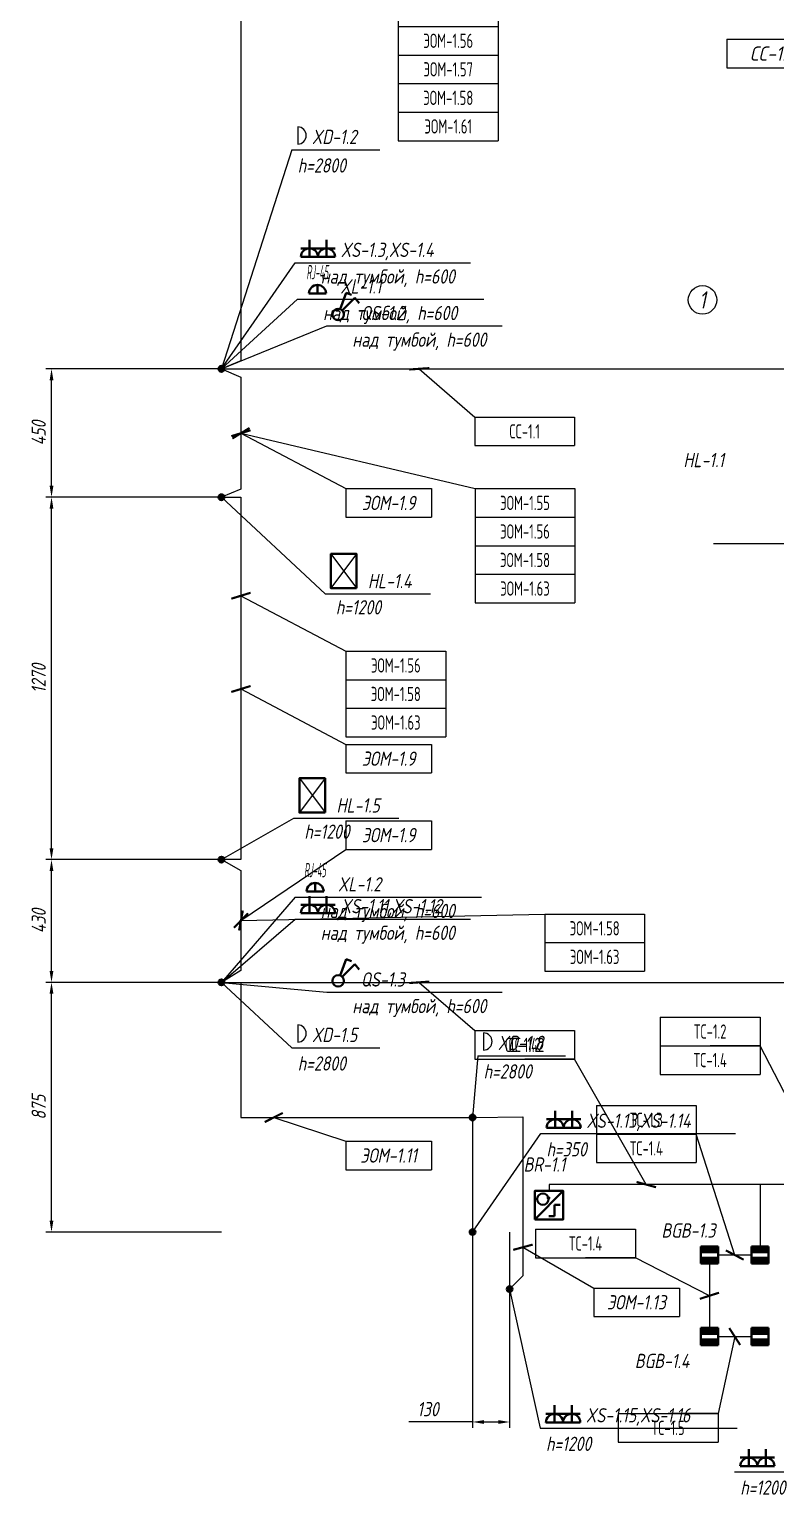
# Model space of a CAD drawing. Header units: millimetres. Extents: x -8189 to 16488, y -6763 to 17206.
# Drawn here: x 3778 to 6394, y 1820 to 6955 of the extents above; entities that cross this region are included whole.
import ezdxf
from ezdxf.enums import TextEntityAlignment as Align

# ---------------------------------------------------------------- set-up
doc = ezdxf.new("R2010")
doc.units = ezdxf.units.MM
for name, color, linetype in [('01 Экспликация', 7, 'Continuous'), ('02 Розетки', 7, 'Continuous'), ('04 Освещение', 7, 'Continuous'), ('05 Слаботочка', 7, 'Continuous'), ('06 Авт-ка климата', 7, 'Continuous'), ('07 Авт-ка общая', 7, 'Continuous'), ('08 Пож. и техн. сигн.', 7, 'Continuous'), ('10 Привязка', 7, 'Continuous'), ('12 Трассы и коробки 220', 7, 'Continuous')]:
    doc.layers.add(name, color=color, linetype=linetype)
doc.layers.add('11 Привязка размеры', color=7, linetype='Continuous', plot=False)
doc.styles.add('GOST typeA', font='GOST_A.TTF')
doc.styles.get("Standard").update_dxf_attribs({"font": 'arial.ttf'})
doc.styles.add('ГОСТ-ISOCPEUR', font='isocpeui.ttf', dxfattribs={"width": 0.8})
doc.linetypes.add('220V_LINE', pattern='A,0.2,-0.05,["~220V",Standard,S=0.1,R=0,X=0,Y=-0.05],-0.4,0.1', length=0.75)
doc.dimstyles.new('ISO-25', dxfattribs={"dimtxt": 2.5, "dimasz": 2.5, "dimexe": 1.25, "dimexo": 0.625, "dimtad": 1, "dimtxsty": 'Standard', "dimcen": 2.5, "dimadec": 0, "dimazin": 0, "dimtfac": 1, "dimtmove": 0, "dimatfit": 3, "dimfxl": 1, "dimarcsym": 0})

# ---------------------------------------------------------------- blocks, each defined once
blk = doc.blocks.new('розетка скрытая трехполюсная')
at = {"color": 0, "lineweight": -2}
for p, q in [((0, 0), (0, 3)), ((-1.5, 1.5), (1.5, 1.5)), ((-1.5, 0), (1.5, 0))]:
    blk.add_line(p, q, dxfattribs=at)
blk.add_arc((0, 0), 1.5, 0, 180, dxfattribs=at)
blk = doc.blocks.new('*D67')
at = {"layer": '11 Привязка размеры', "color": 0, "lineweight": -2}
for p, q in [((5331.2, 2740.1), (5331.2, 2054.4)), ((5461.2, 2740.1), (5461.2, 2054.4)), ((5331.2, 2074.4), (5107.4, 2074.4)), ((5371.2, 2074.4), (5421.2, 2074.4))]:
    blk.add_line(p, q, dxfattribs=at)
at = {"layer": '11 Привязка размеры', "color": 0}
for points in [[(5371.2, 2081), (5371.2, 2067.7), (5331.2, 2074.4)], [(5421.2, 2067.7), (5421.2, 2081), (5461.2, 2074.4)]]:
    blk.add_solid(points, dxfattribs=at)
at = {"layer": 'Defpoints', "color": 0}
for p in [(5331.2, 2740.1), (5461.2, 2740.1), (5461.2, 2074.4)]:
    blk.add_point(p, dxfattribs=at)
at = {"layer": '11 Привязка размеры', "color": 0, "insert": (5175, 2119.4), "char_height": 50, "attachment_point": 5, "style": 'ГОСТ-ISOCPEUR'}
blk.add_mtext('130', dxfattribs=at)
blk = doc.blocks.new('*D68')
at = {"layer": '11 Привязка размеры', "color": 0, "lineweight": -2}
for p, q in [((4451.2, 3615.1), (3835.8, 3615.1)), ((3855.8, 2780.1), (3855.8, 3575.1)), ((4451.2, 2740.1), (3835.8, 2740.1))]:
    blk.add_line(p, q, dxfattribs=at)
at = {"layer": '11 Привязка размеры', "color": 0}
for points in [[(3862.4, 3575.1), (3849.1, 3575.1), (3855.8, 3615.1)], [(3849.1, 2780.1), (3862.4, 2780.1), (3855.8, 2740.1)]]:
    blk.add_solid(points, dxfattribs=at)
at = {"layer": 'Defpoints', "color": 0}
for p in [(3855.8, 3615.1), (4451.2, 3615.1), (4451.2, 2740.1)]:
    blk.add_point(p, dxfattribs=at)
at = {"layer": '11 Привязка размеры', "color": 0, "insert": (3810.8, 3177.6), "char_height": 50, "attachment_point": 5, "rotation": 90, "style": 'ГОСТ-ISOCPEUR'}
blk.add_mtext('875', dxfattribs=at)
blk = doc.blocks.new('*D69')
at = {"layer": '11 Привязка размеры', "color": 0, "lineweight": -2}
for p, q in [((4451.2, 5765.1), (3835.8, 5765.1)), ((3855.8, 5355.1), (3855.8, 5725.1)), ((4451.2, 5315.1), (3835.8, 5315.1))]:
    blk.add_line(p, q, dxfattribs=at)
at = {"layer": '11 Привязка размеры', "color": 0}
for points in [[(3862.4, 5725.1), (3849.1, 5725.1), (3855.8, 5765.1)], [(3849.1, 5355.1), (3862.4, 5355.1), (3855.8, 5315.1)]]:
    blk.add_solid(points, dxfattribs=at)
at = {"layer": 'Defpoints', "color": 0}
for p in [(3855.8, 5765.1), (4451.2, 5765.1), (4451.2, 5315.1)]:
    blk.add_point(p, dxfattribs=at)
at = {"layer": '11 Привязка размеры', "color": 0, "insert": (3810.8, 5540.1), "char_height": 50, "attachment_point": 5, "rotation": 90, "style": 'ГОСТ-ISOCPEUR'}
blk.add_mtext('450', dxfattribs=at)
blk = doc.blocks.new('энкодер')
at = {"color": 0, "lineweight": -2}
for p, q in [((0, 0), (5, 5)), ((2.43, 3.56), (2.2, 3.9)), ((2.43, 3.56), (2.66, 3.9)), ((2.48, 0.56), (3.48, 0.56)), ((3.48, 0.56), (3.48, 2.56)), ((3.48, 2.56), (4.48, 2.56))]:
    blk.add_line(p, q, dxfattribs=at)
blk.add_lwpolyline([(0, 0), (0, 5), (5, 5), (5, 0)], close=True, dxfattribs=at)
blk.add_circle((1.43, 3.56), 1, dxfattribs=at)
blk = doc.blocks.new('геркон')
at = {"lineweight": -2}
for points in [[(3, 2), (3, 3), (0, 3), (0, 2)], [(3, 0), (3, 1), (0, 1), (0, 0)]]:
    blk.add_hatch(color=0, dxfattribs=at).paths.add_polyline_path(points)
at = {"color": 0, "lineweight": -2}
for p, q in [((0, 0), (0, 3)), ((0, 3), (3, 3)), ((3, 3), (3, 0)), ((0, 2), (3, 2)), ((0, 1), (3, 1)), ((3, 0), (0, 0))]:
    blk.add_line(p, q, dxfattribs=at)
blk = doc.blocks.new('*D149')
at = {"layer": '11 Привязка размеры', "color": 0, "lineweight": -2}
for p, q in [((4451.2, 4045.1), (3835.8, 4045.1)), ((3855.8, 3655.1), (3855.8, 4005.1)), ((4451.2, 3615.1), (3835.8, 3615.1))]:
    blk.add_line(p, q, dxfattribs=at)
at = {"layer": '11 Привязка размеры', "color": 0}
for points in [[(3862.4, 4005.1), (3849.1, 4005.1), (3855.8, 4045.1)], [(3849.1, 3655.1), (3862.4, 3655.1), (3855.8, 3615.1)]]:
    blk.add_solid(points, dxfattribs=at)
at = {"layer": 'Defpoints', "color": 0}
for p in [(3855.8, 4045.1), (4451.2, 4045.1), (4451.2, 3615.1)]:
    blk.add_point(p, dxfattribs=at)
at = {"layer": '11 Привязка размеры', "color": 0, "insert": (3810.8, 3830.1), "char_height": 50, "attachment_point": 5, "rotation": 90, "style": 'ГОСТ-ISOCPEUR'}
blk.add_mtext('430', dxfattribs=at)
blk = doc.blocks.new('*D150')
at = {"layer": '11 Привязка размеры', "color": 0, "lineweight": -2}
for p, q in [((4451.2, 5315.1), (3835.8, 5315.1)), ((3855.8, 4085.1), (3855.8, 5275.1)), ((4451.2, 4045.1), (3835.8, 4045.1))]:
    blk.add_line(p, q, dxfattribs=at)
at = {"layer": '11 Привязка размеры', "color": 0}
for points in [[(3862.4, 5275.1), (3849.1, 5275.1), (3855.8, 5315.1)], [(3849.1, 4085.1), (3862.4, 4085.1), (3855.8, 4045.1)]]:
    blk.add_solid(points, dxfattribs=at)
at = {"layer": 'Defpoints', "color": 0}
for p in [(3855.8, 5315.1), (4451.2, 5315.1), (4451.2, 4045.1)]:
    blk.add_point(p, dxfattribs=at)
at = {"layer": '11 Привязка размеры', "color": 0, "insert": (3810.8, 4680.1), "char_height": 50, "attachment_point": 5, "rotation": 90, "style": 'ГОСТ-ISOCPEUR'}
blk.add_mtext('1270', dxfattribs=at)
blk = doc.blocks.new('розетка RJ-45')
at = {"color": 0, "lineweight": -2}
for p, q in [((-1.5, 0), (1.5, 0)), ((0, 0), (0, 1.5))]:
    blk.add_line(p, q, dxfattribs=at)
blk.add_arc((0, 0), 1.5, 0, 180, dxfattribs=at)
at = {"color": 0, "lineweight": -2, "style": 'ГОСТ-ISOCPEUR', "width": 0.4}
blk.add_text('RJ-45', height=2.5, dxfattribs=at).set_placement((0, 2.5), align=Align.CENTER)
blk = doc.blocks.new('коробка коммутационная')
at = {"color": 0}
blk.add_line((0, 3), (0, 0), dxfattribs=at)
blk.add_arc((0, 1.5), 1.5, 270, 90, dxfattribs=at)
blk = doc.blocks.new('кнопка 2')
at = {"color": 0, "lineweight": -2}
for p, q in [((0.35, 0.94), (1.39, 3.78)), ((0.71, 0.71), (2.93, 2.93)), ((1.39, 3.78), (2.34, 3.45)), ((2.93, 2.93), (3.66, 2))]:
    blk.add_line(p, q, dxfattribs=at)
blk.add_circle((0, 0), 1, dxfattribs=at)
blk = doc.blocks.new('*T198')
at = {"layer": '02 Розетки', "color": 0, "lineweight": -2}
for p, q in [((0, 0), (300, 0)), ((0, 0), (0, -100)), ((300, 0), (300, -100)), ((0, -100), (300, -100))]:
    blk.add_line(p, q, dxfattribs=at)
at = {"layer": '02 Розетки', "color": 0, "insert": (150, -50), "char_height": 50, "width": 280, "attachment_point": 5, "style": 'ГОСТ-ISOCPEUR'}
blk.add_mtext('{ЭОМ-1.9}', dxfattribs=at)
blk = doc.blocks.new('*T199')
at = {"layer": '02 Розетки', "color": 0, "lineweight": -2}
for p, q in [((0, 0), (300, 0)), ((0, 0), (0, -100)), ((300, 0), (300, -100)), ((0, -100), (300, -100))]:
    blk.add_line(p, q, dxfattribs=at)
at = {"layer": '02 Розетки', "color": 0, "insert": (150, -50), "char_height": 50, "width": 280, "attachment_point": 5, "style": 'ГОСТ-ISOCPEUR'}
blk.add_mtext('{ЭОМ-1.9}', dxfattribs=at)
blk = doc.blocks.new('*T200')
at = {"layer": '02 Розетки', "color": 0, "lineweight": -2}
for p, q in [((0, 0), (300, 0)), ((0, 0), (0, -100)), ((300, 0), (300, -100)), ((0, -100), (300, -100))]:
    blk.add_line(p, q, dxfattribs=at)
at = {"layer": '02 Розетки', "color": 0, "insert": (150, -50), "char_height": 50, "width": 280, "attachment_point": 5, "style": 'ГОСТ-ISOCPEUR'}
blk.add_mtext('{ЭОМ-1.9}', dxfattribs=at)
blk = doc.blocks.new('*T201')
at = {"layer": '02 Розетки', "color": 0, "lineweight": -2}
for p, q in [((0, 0), (300, 0)), ((0, 0), (0, -100)), ((300, 0), (300, -100)), ((0, -100), (300, -100))]:
    blk.add_line(p, q, dxfattribs=at)
at = {"layer": '02 Розетки', "color": 0, "insert": (150, -50), "char_height": 50, "width": 280, "attachment_point": 5, "style": 'ГОСТ-ISOCPEUR'}
blk.add_mtext('{ЭОМ-1.11}', dxfattribs=at)
blk = doc.blocks.new('*T232')
at = {"layer": '02 Розетки', "color": 0, "lineweight": -2}
for p, q in [((0, 0), (300, 0)), ((0, 0), (0, -100)), ((300, 0), (300, -100)), ((0, -100), (300, -100))]:
    blk.add_line(p, q, dxfattribs=at)
at = {"layer": '02 Розетки', "color": 0, "insert": (150, -50), "char_height": 50, "width": 280, "attachment_point": 5, "style": 'ГОСТ-ISOCPEUR'}
blk.add_mtext('{ЭОМ-1.13}', dxfattribs=at)
blk = doc.blocks.new('*T387')
at = {"layer": '04 Освещение', "color": 0, "lineweight": -2}
for p, q in [((0, 0), (350, 0)), ((0, 0), (0, -500)), ((350, 0), (350, -500)), ((0, -100), (350, -100)), ((0, -200), (350, -200)), ((0, -300), (350, -300)), ((0, -400), (350, -400)), ((0, -500), (350, -500))]:
    blk.add_line(p, q, dxfattribs=at)
at = {"layer": '04 Освещение', "color": 0, "char_height": 50, "width": 330, "attachment_point": 5, "style": 'GOST typeA'}
for s, insert in [('{\\W0.8;ЭОМ-1.55}', (175, -50)), ('{\\W0.8;ЭОМ-1.56}', (175, -150)), ('{\\W0.8;ЭОМ-1.57}', (175, -250)), ('{\\W0.8;ЭОМ-1.58}', (175, -350)), ('{\\W0.8;ЭОМ-1.61}', (175, -450))]:
    blk.add_mtext(s, dxfattribs=dict(at, insert=insert))
blk = doc.blocks.new('*T388')
at = {"layer": '04 Освещение', "color": 0, "lineweight": -2}
for p, q in [((0, 0), (350, 0)), ((0, 0), (0, -400)), ((350, 0), (350, -400)), ((0, -100), (350, -100)), ((0, -200), (350, -200)), ((0, -300), (350, -300)), ((0, -400), (350, -400))]:
    blk.add_line(p, q, dxfattribs=at)
at = {"layer": '04 Освещение', "color": 0, "char_height": 50, "width": 330, "attachment_point": 5, "style": 'GOST typeA'}
for s, insert in [('{\\W0.8;ЭОМ-1.55}', (175, -50)), ('{\\W0.8;ЭОМ-1.56}', (175, -150)), ('{\\W0.8;ЭОМ-1.58}', (175, -250)), ('{\\W0.8;ЭОМ-1.63}', (175, -350))]:
    blk.add_mtext(s, dxfattribs=dict(at, insert=insert))
blk = doc.blocks.new('*T389')
at = {"layer": '04 Освещение', "color": 0, "lineweight": -2}
for p, q in [((0, 0), (350, 0)), ((0, 0), (0, -300)), ((350, 0), (350, -300)), ((0, -100), (350, -100)), ((0, -200), (350, -200)), ((0, -300), (350, -300))]:
    blk.add_line(p, q, dxfattribs=at)
at = {"layer": '04 Освещение', "color": 0, "char_height": 50, "width": 330, "attachment_point": 5, "style": 'GOST typeA'}
for s, insert in [('{\\W0.8;ЭОМ-1.56}', (175, -50)), ('{\\W0.8;ЭОМ-1.58}', (175, -150)), ('{\\W0.8;ЭОМ-1.63}', (175, -250))]:
    blk.add_mtext(s, dxfattribs=dict(at, insert=insert))
blk = doc.blocks.new('*T390')
at = {"layer": '04 Освещение', "color": 0, "lineweight": -2}
for p, q in [((0, 0), (350, 0)), ((0, 0), (0, -200)), ((350, 0), (350, -200)), ((0, -100), (350, -100)), ((0, -200), (350, -200))]:
    blk.add_line(p, q, dxfattribs=at)
at = {"layer": '04 Освещение', "color": 0, "char_height": 50, "width": 330, "attachment_point": 5, "style": 'GOST typeA'}
for s, insert in [('{\\W0.8;ЭОМ-1.58}', (175, -50)), ('{\\W0.8;ЭОМ-1.63}', (175, -150))]:
    blk.add_mtext(s, dxfattribs=dict(at, insert=insert))
blk = doc.blocks.new('*T448')
at = {"layer": '07 Авт-ка общая', "color": 0, "lineweight": -2}
for p, q in [((0, 0), (350, 0)), ((0, 0), (0, -100)), ((350, 0), (350, -100)), ((0, -100), (350, -100))]:
    blk.add_line(p, q, dxfattribs=at)
at = {"layer": '07 Авт-ка общая', "color": 0, "insert": (175, -50), "char_height": 50, "width": 330, "attachment_point": 5, "style": 'GOST typeA'}
blk.add_mtext('{\\W0.8;СС-1.42}', dxfattribs=at)
blk = doc.blocks.new('*T593')
at = {"layer": '06 Авт-ка климата', "color": 0, "lineweight": -2}
for p, q in [((0, 0), (350, 0)), ((0, 0), (0, -100)), ((350, 0), (350, -100)), ((0, -100), (350, -100))]:
    blk.add_line(p, q, dxfattribs=at)
at = {"layer": '06 Авт-ка климата', "color": 0, "insert": (175, -50), "char_height": 50, "width": 330, "attachment_point": 5, "style": 'ГОСТ-ISOCPEUR'}
blk.add_mtext('{\\W0.9;СС-1.27}', dxfattribs=at)
blk = doc.blocks.new('*T624')
at = {"layer": '05 Слаботочка', "color": 0, "lineweight": -2}
for p, q in [((0, 0), (350, 0)), ((0, 0), (0, -100)), ((350, 0), (350, -100)), ((0, -100), (350, -100))]:
    blk.add_line(p, q, dxfattribs=at)
at = {"layer": '05 Слаботочка', "color": 0, "insert": (175, -50), "char_height": 50, "width": 330, "attachment_point": 5, "style": 'GOST typeA'}
blk.add_mtext('{\\W0.8;СС-1.1}', dxfattribs=at)
blk = doc.blocks.new('*T625')
at = {"layer": '05 Слаботочка', "color": 0, "lineweight": -2}
for p, q in [((0, 0), (350, 0)), ((0, 0), (0, -100)), ((350, 0), (350, -100)), ((0, -100), (350, -100))]:
    blk.add_line(p, q, dxfattribs=at)
at = {"layer": '05 Слаботочка', "color": 0, "insert": (175, -50), "char_height": 50, "width": 330, "attachment_point": 5, "style": 'GOST typeA'}
blk.add_mtext('{\\W0.8;СС-1.2}', dxfattribs=at)
blk = doc.blocks.new('*T708')
at = {"layer": '08 Пож. и техн. сигн.', "color": 0, "lineweight": -2}
for p, q in [((0, 0), (350, 0)), ((0, 0), (0, -200)), ((350, 0), (350, -200)), ((0, -100), (350, -100)), ((0, -200), (350, -200))]:
    blk.add_line(p, q, dxfattribs=at)
at = {"layer": '08 Пож. и техн. сигн.', "color": 0, "char_height": 50, "width": 330, "attachment_point": 5, "style": 'GOST typeA'}
for s, insert in [('{\\W0.8;ТС-1.2}', (175, -50)), ('{\\W0.8;ТС-1.4}', (175, -150))]:
    blk.add_mtext(s, dxfattribs=dict(at, insert=insert))
blk = doc.blocks.new('*T761')
at = {"layer": '08 Пож. и техн. сигн.', "color": 0, "lineweight": -2}
for p, q in [((0, 0), (350, 0)), ((0, 0), (0, -200)), ((350, 0), (350, -200)), ((0, -100), (350, -100)), ((0, -200), (350, -200))]:
    blk.add_line(p, q, dxfattribs=at)
at = {"layer": '08 Пож. и техн. сигн.', "color": 0, "char_height": 50, "width": 330, "attachment_point": 5, "style": 'GOST typeA'}
for s, insert in [('{\\W0.8;ТС-1.3}', (175, -50)), ('{\\W0.8;ТС-1.4}', (175, -150))]:
    blk.add_mtext(s, dxfattribs=dict(at, insert=insert))
blk = doc.blocks.new('*T762')
at = {"layer": '08 Пож. и техн. сигн.', "color": 0, "lineweight": -2}
for p, q in [((0, 0), (350, 0)), ((0, 0), (0, -100)), ((350, 0), (350, -100)), ((0, -100), (350, -100))]:
    blk.add_line(p, q, dxfattribs=at)
at = {"layer": '08 Пож. и техн. сигн.', "color": 0, "insert": (175, -50), "char_height": 50, "width": 330, "attachment_point": 5, "style": 'GOST typeA'}
blk.add_mtext('{\\W0.8;ТС-1.4}', dxfattribs=at)
blk = doc.blocks.new('*T763')
at = {"layer": '08 Пож. и техн. сигн.', "color": 0, "lineweight": -2}
for p, q in [((0, 0), (350, 0)), ((0, 0), (0, -100)), ((350, 0), (350, -100)), ((0, -100), (350, -100))]:
    blk.add_line(p, q, dxfattribs=at)
at = {"layer": '08 Пож. и техн. сигн.', "color": 0, "insert": (175, -50), "char_height": 50, "width": 330, "attachment_point": 5, "style": 'GOST typeA'}
blk.add_mtext('{\\W0.8;ТС-1.5}', dxfattribs=at)

msp = doc.modelspace()

# ---------------------------------------------------------------- hatches: boundary and pattern name
at = {"layer": '02 Розетки'}
msp.add_hatch(color=256, dxfattribs=at).paths.add_polyline_path([(5451.2, 2540.1, 1), (5471.2, 2540.1, 1)])
at = {"layer": '10 Привязка'}
for points in [[(4441.2, 5765.1, 1), (4461.2, 5765.1, 1)], [(4441.2, 3615.1, 1), (4461.2, 3615.1, 1)]]:
    msp.add_hatch(color=256, dxfattribs=at).paths.add_polyline_path(points)
at = {"layer": '12 Трассы и коробки 220'}
for points in [[(4441.2, 5315.1, 1), (4461.2, 5315.1, 1)], [(4441.2, 4045.1, 1), (4461.2, 4045.1, 1)], [(5321.2, 3141.4, 1), (5341.2, 3141.4, 1)], [(5321.2, 2740.1, 1), (5341.2, 2740.1, 1)]]:
    msp.add_hatch(color=256, dxfattribs=at).paths.add_polyline_path(points)

# ---------------------------------------------------------------- linework, layer by layer
at = {"layer": '01 Экспликация'}
msp.add_circle((6137.1, 6006.6), 50, dxfattribs=at)
at = {"layer": '02 Розетки'}
for p, q in [((4451.2, 5765.1), (4709.5, 6137)), ((4709.5, 6137), (5324.2, 6137)), ((4451.2, 3615.1), (4709.5, 3837)), ((4709.5, 3837), (5324.2, 3837)), ((5331.2, 2740.1), (5570.4, 3085.1)), ((5570.4, 3085.1), (6253, 3085.1)), ((5461.2, 2540.1), (5568.6, 2053)), ((5568.6, 2053), (6258.1, 2053)), ((6249.4, 1899.7), (6938.9, 1899.7))]:
    msp.add_line(p, q, dxfattribs=at)
at = {"layer": '02 Розетки', "linetype": '220V_LINE', "ltscale": 200, "flags": 128}
msp.add_lwpolyline([(5331.2, 3141.4), (5507.9, 3143.9), (5507.9, 3143.9), (5507.9, 2586.8), (5461.2, 2540.1)], dxfattribs=at)
at = {"layer": '02 Розетки', "lineweight": 40}
msp.add_circle((5461.2, 2540.1), 10, dxfattribs=at)
at = {"layer": '04 Освещение'}
for p, q in [((4451.2, 5765.1), (4820.2, 5915.5)), ((4820.2, 5915.5), (5434.9, 5915.5)), ((4451.2, 5315.1), (4814.9, 4976.2)), ((4814.9, 4976.2), (5183.6, 4976.2)), ((4451.2, 4045.1), (4704.7, 4190)), ((4704.7, 4190), (5073.4, 4190)), ((4451.2, 3615.1), (4820.2, 3580.2)), ((4820.2, 3580.2), (5434.9, 3580.2))]:
    msp.add_line(p, q, dxfattribs=at)
at = {"layer": '04 Освещение', "color": 3}
for p, q in [((4834.9, 5116.2), (4924.9, 4996.2)), ((4924.9, 5116.2), (4834.9, 4996.2)), ((4724.7, 4330), (4814.7, 4210)), ((4814.7, 4330), (4724.7, 4210))]:
    msp.add_line(p, q, dxfattribs=at)
at = {"layer": '04 Освещение', "linetype": '220V_LINE', "ltscale": 200, "flags": 128}
msp.add_lwpolyline([(6176.2, 5153.3), (7641.7, 5153.3), (7641.7, 5153.3), (7681.7, 5193.3)], dxfattribs=at)
at = {"layer": '04 Освещение', "color": 3, "lineweight": 40}
for points in [[(4924.9, 4996.2), (4834.9, 4996.2), (4834.9, 5116.2), (4924.9, 5116.2)], [(4814.7, 4210), (4724.7, 4210), (4724.7, 4330), (4814.7, 4330)]]:
    msp.add_lwpolyline(points, close=True, dxfattribs=at)
at = {"layer": '05 Слаботочка'}
for p, q in [((4717.7, 6008.9), (4451.2, 5765.1)), ((4717.7, 6008.9), (5370.5, 6008.9)), ((4709.5, 3913.6), (4451.2, 3615.1)), ((4709.5, 3913.6), (5362.3, 3913.6))]:
    msp.add_line(p, q, dxfattribs=at)
for points in [[(4451.2, 5765.1), (6967.4, 5765.1), (6967.4, 5765.1), (7007.4, 5805.1)], [(4451.2, 3615.1), (6967.4, 3615.1), (6967.4, 3615.1), (7007.4, 3655.1)]]:
    msp.add_lwpolyline(points, dxfattribs=at)
at = {"layer": '07 Авт-ка общая'}
msp.add_lwpolyline([(7007.4, 2946.3), (6967.4, 2906.3), (5599.2, 2906.3), (5599.2, 2884.3)], dxfattribs=at)
at = {"layer": '08 Пож. и техн. сигн.'}
for points in [[(7007.4, 2946.3), (6967.4, 2906.3), (6338.6, 2906.3), (6338.6, 2689.5)], [(6161.4, 2629.5), (6161.4, 2403.9)], [(6308.6, 2659.5), (6191.4, 2659.5)], [(6191.4, 2373.9), (6308.6, 2373.9)]]:
    msp.add_lwpolyline(points, dxfattribs=at)
at = {"layer": '10 Привязка', "lineweight": 40}
for centre in [(4451.2, 5765.1), (4451.2, 3615.1)]:
    msp.add_circle(centre, 10, dxfattribs=at)
at = {"layer": '12 Трассы и коробки 220'}
for p, q in [((4698.5, 6532.8), (4451.2, 5765.1)), ((4698.5, 6532.8), (5005.8, 6532.8)), ((4698.5, 3385.8), (4451.2, 3615.1)), ((4698.5, 3385.8), (5005.8, 3385.8)), ((5349.9, 3357.9), (5331.2, 3141.4)), ((5349.9, 3357.9), (5657.3, 3357.9))]:
    msp.add_line(p, q, dxfattribs=at)
at = {"layer": '12 Трассы и коробки 220', "linetype": '220V_LINE', "ltscale": 200}
msp.add_line((5331.2, 3141.4), (5331.2, 2740.1), dxfattribs=at)
at = {"layer": '12 Трассы и коробки 220', "linetype": '220V_LINE', "ltscale": 200, "flags": 128}
for points in [[(6711.2, 7510.1), (6745.9, 7399.8), (4519.6, 7399.8), (4519.6, 5792.7), (4451.2, 5765.1)], [(4451.2, 5765.1), (4519.6, 5735.7), (4519.6, 5343.1), (4451.2, 5315.1)], [(4451.2, 5315.1), (4519.6, 5315.1), (4519.6, 4045.1), (4451.2, 4045.1)], [(4451.2, 4045.1), (4519.6, 4006.5), (4519.6, 3656.9), (4451.2, 3615.1)], [(4451.2, 3615.1), (4519.6, 3615.1), (4519.6, 3141.4), (5331.2, 3141.4), (5331.2, 3141.4)]]:
    msp.add_lwpolyline(points, dxfattribs=at)
at = {"layer": '12 Трассы и коробки 220', "lineweight": 40}
for centre in [(4451.2, 5315.1), (4451.2, 4045.1), (5331.2, 3141.4), (5331.2, 2740.1)]:
    msp.add_circle(centre, 10, dxfattribs=at)

# ---------------------------------------------------------------- block references
for name, p in [('*T387', (5071, 7064.6)), ('*T593', (6222.7, 6919.8)), ('*T624', (5339.1, 5595.8)), ('*T198', (4887.3, 5345.1)), ('*T388', (5340, 5345.1)), ('*T389', (4887.3, 4775.6)), ('*T199', (4887.3, 4448.9)), ('*T200', (4887.3, 4181.1)), ('*T390', (5584.1, 3854.4)), ('*T708', (5989.2, 3492.7)), ('*T448', (5339.1, 3445.8)), ('*T625', (5339.1, 3445.8)), ('*T761', (5765.4, 3183.3)), ('*T201', (4887.3, 3058.2)), ('*T762', (5552.4, 2750)), ('*T232', (5755.9, 2543.9)), ('*T763', (5841.8, 2103.7))]:
    msp.add_blockref(name, p)
at = {"layer": '02 Розетки', "color": 1, "lineweight": 40, "xscale": 20, "yscale": 20, "zscale": 20}
for p in [(4759.5, 6157), (4819.5, 6157), (4759.5, 3857), (4819.5, 3857), (5620.4, 3105.1), (5680.4, 3105.1), (5618.6, 2073), (5678.6, 2073), (6299.4, 1919.7), (6359.4, 1919.7)]:
    msp.add_blockref('розетка скрытая трехполюсная', p, dxfattribs=at)
at = {"layer": '04 Освещение', "color": 3, "lineweight": 40, "xscale": 20, "yscale": 20, "zscale": 20}
for p in [(4860.2, 5955.5), (4860.2, 3620.2)]:
    msp.add_blockref('кнопка 2', p, dxfattribs=at)
at = {"layer": '05 Слаботочка', "color": 6, "lineweight": 40, "xscale": 20, "yscale": 20, "zscale": 20}
for p in [(4787.7, 6028.9), (4779.5, 3933.6)]:
    msp.add_blockref('розетка RJ-45', p, dxfattribs=at)
at = {"layer": '07 Авт-ка общая', "lineweight": 40, "xscale": 20, "yscale": 20, "zscale": 20}
msp.add_blockref('энкодер', (5549.2, 2784.3), dxfattribs=at)
at = {"layer": '08 Пож. и техн. сигн.', "lineweight": 40, "xscale": 20, "yscale": 20, "zscale": 20}
for p in [(6131.4, 2629.5), (6308.6, 2629.5), (6131.4, 2343.9), (6308.6, 2343.9)]:
    msp.add_blockref('геркон', p, dxfattribs=at)
at = {"layer": '12 Трассы и коробки 220', "xscale": 20, "yscale": 20, "zscale": 20}
for p in [(4718.5, 6552.8), (4718.5, 3405.8), (5369.9, 3377.9)]:
    msp.add_blockref('коробка коммутационная', p, dxfattribs=at)

# ---------------------------------------------------------------- texts
at = {"layer": '01 Экспликация', "style": 'ГОСТ-ISOCPEUR', "width": 0.8}
msp.add_text('1', height=60, dxfattribs=at).set_placement((6137.1, 6006.6), align=Align.MIDDLE)
at = {"layer": '02 Розетки', "linetype": 'Continuous', "style": 'ГОСТ-ISOCPEUR', "width": 0.8}
for s, p in [('XS-1.3,XS-1.4', (4869.5, 6157)), ('XS-1.11,XS-1.12', (4869.5, 3857)), ('XS-1.13,XS-1.14', (5730.4, 3105.1)), ('h=350', (5590.4, 3005)), ('XS-1.15,XS-1.16', (5728.6, 2073)), ('h=1200', (5588.6, 1972.9)), ('h=1200', (6269.4, 1819.6))]:
    msp.add_text(s, height=50, dxfattribs=at).set_placement(p)
at = {"layer": '02 Розетки', "linetype": 'Continuous', "char_height": 50, "attachment_point": 5, "style": 'ГОСТ-ISOCPEUR'}
for insert in [(5034.4, 6081.9), (5034.4, 3781.9)]:
    msp.add_mtext_dynamic_manual_height_columns('{\\pxqc;над тумбой, h=600}', width=957.621, gutter_width=957.6, heights=[446.2], dxfattribs=dict(at, insert=insert))
at = {"layer": '04 Освещение', "linetype": 'Continuous', "style": 'ГОСТ-ISOCPEUR', "width": 0.8}
for s, p in [('QS-1.2', (4940.2, 5935.5)), ('HL-1.1', (6070.3, 5420.4)), ('HL-1.4', (4964.9, 4996.2)), (' h=1200', (4826.5, 4904.4)), ('HL-1.5', (4854.7, 4210)), (' h=1200', (4716.3, 4118.2)), ('QS-1.3', (4940.2, 3600.2))]:
    msp.add_text(s, height=50, dxfattribs=at).set_placement(p)
at = {"layer": '04 Освещение', "linetype": 'Continuous', "char_height": 50, "attachment_point": 5, "style": 'ГОСТ-ISOCPEUR'}
for insert in [(5145, 5860.4), (5145, 3525.1)]:
    msp.add_mtext_dynamic_manual_height_columns('{\\pxqc;над тумбой, h=600}', width=957.621, gutter_width=957.6, heights=[446.2], dxfattribs=dict(at, insert=insert))
at = {"layer": '05 Слаботочка', "linetype": 'Continuous', "style": 'ГОСТ-ISOCPEUR', "width": 0.8}
for s, p in [('XL-1.1', (4867.7, 6028.9)), ('XL-1.2', (4859.5, 3933.6))]:
    msp.add_text(s, height=50, dxfattribs=at).set_placement(p)
at = {"layer": '05 Слаботочка', "linetype": 'Continuous', "char_height": 50, "attachment_point": 5, "style": 'ГОСТ-ISOCPEUR'}
for insert in [(5042.6, 5953.8), (5034.4, 3858.5)]:
    msp.add_mtext_dynamic_manual_height_columns('{\\pxqc;над тумбой, h=600}', width=957.621, gutter_width=957.6, heights=[446.2], dxfattribs=dict(at, insert=insert))
at = {"layer": '07 Авт-ка общая', "linetype": 'Continuous', "style": 'ГОСТ-ISOCPEUR', "width": 0.8}
msp.add_text('BR-1.1', height=50, dxfattribs=at).set_placement((5656.6, 2951.7), align=Align.RIGHT)
at = {"layer": '08 Пож. и техн. сигн.', "linetype": 'Continuous', "style": 'ГОСТ-ISOCPEUR', "width": 0.8}
for s, p in [('BGB-1.3', (6182.7, 2720.5)), ('BGB-1.4', (6091.3, 2263.3))]:
    msp.add_text(s, height=50, dxfattribs=at).set_placement(p, align=Align.RIGHT)
at = {"layer": '12 Трассы и коробки 220', "linetype": 'Continuous', "style": 'ГОСТ-ISOCPEUR', "width": 0.8}
for s, p in [('XD-1.2', (4768.5, 6552.8)), ('h=2800', (4718.5, 6452.7)), ('XD-1.5', (4768.5, 3405.8)), ('XD-1.8', (5419.9, 3377.9)), ('h=2800', (4718.5, 3305.7)), ('h=2800', (5369.9, 3277.8))]:
    msp.add_text(s, height=50, dxfattribs=at).set_placement(p)

# ---------------------------------------------------------------- dimensions: what is measured, and where the dimension line sits
at = {"layer": '11 Привязка размеры'}
for base, p1, p2, picture, middle in [((3855.8, 5765.1), (4451.2, 5315.1), (4451.2, 5765.1), '*D69', (3810.8, 5540.1)), ((3855.8, 5315.1), (4451.2, 4045.1), (4451.2, 5315.1), '*D150', (3810.8, 4680.1)), ((3855.8, 4045.1), (4451.2, 3615.1), (4451.2, 4045.1), '*D149', (3810.8, 3830.1)), ((3855.8, 3615.1), (4451.2, 2740.1), (4451.2, 3615.1), '*D68', (3810.8, 3177.6))]:
    dim = msp.add_linear_dim(base=base, p1=p1, p2=p2, angle=90, dimstyle='ISO-25', override={"dimtxt": 50, "dimasz": 40, "dimexe": 20, "dimexo": 0, "dimgap": 20, "dimdec": 0, "dimtxsty": 'ГОСТ-ISOCPEUR'}, dxfattribs=at)
    dim.commit()
    dim.dimension.update_dxf_attribs({"geometry": picture, "text_midpoint": middle})
dim = msp.add_linear_dim(base=(5461.2, 2074.4), p1=(5331.2, 2740.1), p2=(5461.2, 2740.1), dimstyle='ISO-25', override={"dimtxt": 50, "dimasz": 40, "dimexe": 20, "dimexo": 0, "dimgap": 20, "dimdec": 0, "dimtxsty": 'ГОСТ-ISOCPEUR'}, dxfattribs=at)
dim.commit()
dim.dimension.update_dxf_attribs({"geometry": '*D67', "text_midpoint": (5175, 2074.4), "dimtype": 160})

# ---------------------------------------------------------------- leaders
at = {"layer": '02 Розетки'}
for points in [[(4519.6, 5539.4), (4887.3, 5345.1), (5047.1, 5345.1)], [(4519.6, 4643.1), (4887.3, 4448.9), (5047.1, 4448.9)], [(4519.6, 3831.7), (4887.3, 4081.1), (5047.1, 4081.1)], [(4634.5, 3141.4), (4887.3, 3058.2), (5037.3, 3058.2)], [(5507.9, 2686.8), (5755.9, 2543.9), (5905.9, 2543.9)]]:
    msp.add_leader(points, dimstyle='ISO-25', override={"dimasz": 50, "dimgap": 1, "dimtad": 0, "dimldrblk": 'ArchTick'}, dxfattribs=at)
at = {"layer": '04 Освещение'}
for points in [[(4519.6, 5539.4), (5340, 5345.1), (5515, 5345.1)], [(4519.6, 4969.9), (4887.3, 4775.6), (5047.1, 4775.6)], [(4519.6, 3831.7), (5584.1, 3854.4), (5744, 3854.4)]]:
    msp.add_leader(points, dimstyle='ISO-25', override={"dimasz": 50, "dimgap": 1, "dimtad": 0, "dimldrblk": 'ArchTick'}, dxfattribs=at)
at = {"layer": '05 Слаботочка'}
for points in [[(5144.5, 5765.1), (5339.1, 5595.8), (5499, 5595.8)], [(5144.5, 3615.1), (5339.1, 3445.8), (5499, 3445.8)]]:
    msp.add_leader(points, dimstyle='ISO-25', override={"dimasz": 50, "dimgap": 1, "dimtad": 0, "dimldrblk": 'ArchTick'}, dxfattribs=at)
at = {"layer": '07 Авт-ка общая'}
msp.add_leader([(5940.2, 2906.3), (5689.1, 3345.8), (5514.1, 3345.8)], dimstyle='ISO-25', override={"dimasz": 50, "dimgap": 1, "dimtad": 0, "dimldrblk": 'ArchTick'}, dxfattribs=at)
at = {"layer": '08 Пож. и техн. сигн.'}
for points in [[(6590.3, 2906.3), (6339.2, 3392.7), (6164.2, 3392.7)], [(6250, 2659.5), (6115.4, 3083.3), (5940.4, 3083.3)], [(6161.4, 2516.7), (5902.4, 2650), (5727.4, 2650)], [(6250, 2373.9), (6191.8, 2103.7), (6016.8, 2103.7)]]:
    msp.add_leader(points, dimstyle='ISO-25', override={"dimasz": 50, "dimgap": 1, "dimtad": 0, "dimldrblk": 'ArchTick'}, dxfattribs=at)

doc.saveas('drawing.dxf')
